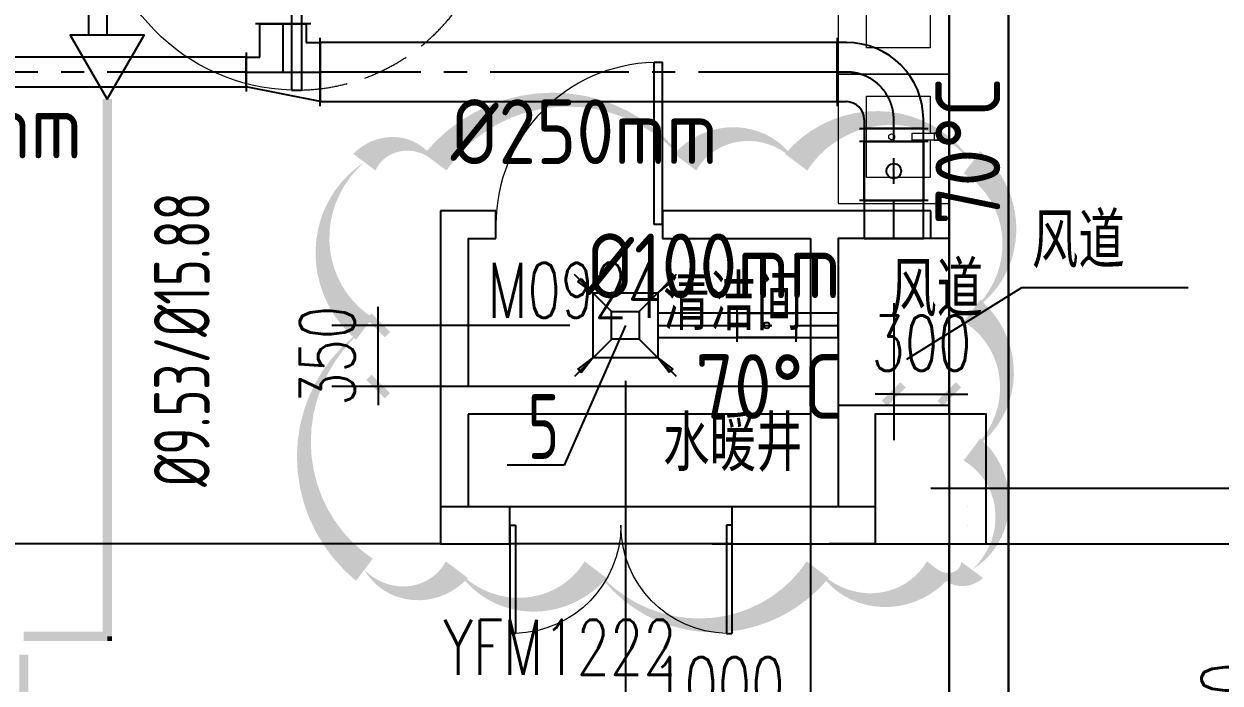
# Model space of a CAD drawing. Extents: x 1738143 to 1822243, y -608375 to -303375.
# Drawn here: x 1800831 to 1807295, y -445596 to -442033 of the extents above; entities that cross this region are included whole.
import ezdxf

# ---------------------------------------------------------------- set-up
doc = ezdxf.new("R2010")
doc.units = 0
doc.header["$LTSCALE"] = 1000
doc.header["$MEASUREMENT"] = 0
doc.linetypes.add('CENTER2', pattern=[1.125, 0.75, -0.125, 0.125, -0.125])
doc.linetypes.add('DASH', pattern=[0.35, 0.25, -0.1])
doc.layers.add('A-FLOR-IDEN', color=7, linetype='Continuous', lineweight=20)
doc.layers.add('A-LVTRY', color=145, linetype='Continuous', lineweight=20)
for name, color, linetype in [('AXIS', 3, 'Continuous'), ('COLUMN', 9, 'Continuous'), ('DUCT-排风中心线', 5, 'CENTER2'), ('DUCT-排风标注', 3, 'Continuous'), ('DUCT-排风法兰', 2, 'Continuous'), ('DUCT-排风管', 31, 'Continuous'), ('DUCT-排风管端线', 2, 'Continuous'), ('DUCT-排风阀门', 7, 'Continuous'), ('DUCT-排风风口', 7, 'Continuous'), ('DUCT-送风中心线', 5, 'CENTER2'), ('DUCT-送风标注', 3, 'Continuous'), ('DUCT-送风法兰', 2, 'Continuous'), ('DUCT-送风管', 4, 'Continuous'), ('DUCT-送风管端线', 2, 'Continuous'), ('DUCT-送风阀门', 7, 'Continuous'), ('TH_DIM', 3, 'Continuous'), ('TH_TEXT', 7, 'Continuous'), ('VRV-PIPE', 1, 'Continuous'), ('VRV-配件', 1, 'Continuous'), ('WALL', 9, 'Continuous'), ('WINDOW', 4, 'Continuous'), ('WINDOW_TEXT', 7, 'Continuous'), ('采暖', 7, 'Continuous')]:
    doc.layers.add(name, color=color, linetype=linetype)
doc.layers.add('DIM_MODI', color=6, linetype='Continuous', plot=False)
doc.styles.add('_TCH_DIM_T3', font='SIMPLEX', dxfattribs={"width": 0.705882, "bigfont": 'GBCBIG'})
doc.styles.add('_TCH_WINDOW', font='SIMPLEX', dxfattribs={"height": 3.5, "bigfont": 'GBCBIG'})
doc.styles.add('ROS', font='simhei.ttf', dxfattribs={"width": 0.7})
doc.styles.get("Standard").update_dxf_attribs({"font": 'gbenor.shx', "bigfont": 'gbcbig.shx'})
doc.styles.add('TSSD_Rein', font='Tssdeng.shx', dxfattribs={"width": 0.7, "bigfont": 'hztxt.shx'})
doc.dimstyles.new('_TCH_ARCH&&100', dxfattribs={"dimtxt": 297.5, "dimasz": 100, "dimexe": 250, "dimexo": 300, "dimgap": 126.25, "dimtad": 1, "dimdec": 0, "dimzin": 0, "dimdsep": 46, "dimtxsty": '_TCH_DIM_T3', "dimblk": 'ARCHTICK', "dimcen": 0.09, "dimclrt": 7, "dimazin": 2, "dimtfac": 1, "dimtdec": 0, "dimtix": 1, "dimtmove": 2, "dimatfit": 3, "dimfxl": 30, "dimtolj": 1, "dimtzin": 0, "dimarcsym": 0})

# ---------------------------------------------------------------- blocks, each defined once
blk = doc.blocks.new('A$C549865D3')
at = {"layer": 'A-LVTRY'}
for points in [[(251.5, 500), (251.5, 458), (298.5, 458), (298.5, 500)], [(298.5, 500), (298.5, 309.5), (251.5, 309.5), (251.5, 500)]]:
    blk.add_lwpolyline(points, close=True, dxfattribs=at)
blk.add_lwpolyline([(298.5, 430), (550, 430), (550, 0), (0, 0), (0, 430), (251.5, 430)], dxfattribs=at)
blk.add_circle((275, 170), 20, dxfattribs=at)
blk = doc.blocks.new('2313414')
at = {"layer": 'A-LVTRY'}
blk.add_lwpolyline([(1698293.5, -109163), (1698293.5, -108463), (1698893.5, -108463), (1698893.5, -109163)], close=True, dxfattribs=at)
at = {"layer": 'A-LVTRY', "xscale": -0.8, "yscale": 0.8, "zscale": 0.8, "rotation": 90}
blk.add_blockref('A$C549865D3', (1698741, -108582.2), dxfattribs=at)
blk = doc.blocks.new('_FZHK')
blk.add_lwpolyline([(-0.5, -0.5), (0.5, -0.5), (0.5, 0.5), (-0.5, 0.5)], close=True)
blk = doc.blocks.new('$DorLib2D$00000002')
for p, q in [((-0.5, 0), (-0.5, 0.4875)), ((-0.475, 0.4875), (-0.5, 0.4875)), ((-0.475, 0), (-0.475, 0.4875)), ((0.475, 0), (0.475, 0.4875)), ((0.475, 0.4875), (0.5, 0.4875)), ((0.5, 0), (0.5, 0.4875)), ((-0.5, 0), (-0.475, 0)), ((0.5, 0), (0.475, 0))]:
    blk.add_line(p, q)
at = {"lineweight": 13}
for centre, start, end in [((-0.4875, 0), 0, 88.5307), ((0.4875, 0), 91.4693, 180)]:
    blk.add_arc(centre, 0.4875, start, end, dxfattribs=at)
blk = doc.blocks.new('$DorLib2D$00000001')
for p, q in [((0.45, 0.975), (0.5, 0.975)), ((0.45, 0), (0.45, 0.975)), ((0.5, 0), (0.5, 0.975)), ((0.5, 0), (0.45, 0))]:
    blk.add_line(p, q)
at = {"lineweight": 13}
blk.add_arc((0.475, 0), 0.975, 91.46928, 180, dxfattribs=at)
blk = doc.blocks.new('A$C5D18424C')
blk.add_line((13050, 19060), (10750, 19060))
blk.add_lwpolyline([(15800, 20710), (15200, 20710), (15200, 19810), (15800, 19810)], close=True)
blk.add_lwpolyline([(15570.9, 20057), (16192.4, 20445.7), (17091.2, 20445.7)])
at = {"linetype": 'DASH', "lineweight": 13}
blk.add_arc((12272.5, 22584.7), 1072.5, 271.46928, 356.00891, dxfattribs=at)
at = {"layer": 'AXIS'}
blk.add_line((15700, 19360), (19700, 19360), dxfattribs=at)
at = {"layer": 'WALL'}
for p, q in [((16120, 19360), (16120, 27780)), ((15800, 19760), (15800, 27160)), ((13350, 20860), (13050, 20860)), ((13050, 20860), (13050, 19860)), ((13350, 20710), (13350, 20860)), ((15150, 20860), (14250, 20860)), ((14250, 20860), (14250, 20710)), ((15700, 20860), (15150, 20860)), ((15700, 20710), (15700, 20860)), ((13200, 20710), (13350, 20710)), ((13200, 20710), (13200, 19910)), ((14250, 20710), (15050, 20710)), ((15050, 20710), (15050, 19910)), ((15700, 20710), (15200, 20710)), ((15200, 20710), (15200, 19860)), ((15050, 19910), (13200, 19910)), ((13050, 19860), (13050, 19260)), ((15200, 19860), (15200, 19260)), ((13200, 19760), (13200, 19260)), ((15050, 19760), (13200, 19760)), ((15050, 19760), (15050, 19260)), ((15900, 19360), (15900, 19360)), ((16120, 11360), (16120, 19360)), ((13425.3, 19260), (13050, 19260)), ((13050, 19260), (13050, 19060)), ((13425.3, 19060), (13425.3, 19260)), ((15150, 19260), (14625.3, 19260)), ((14625.3, 19260), (14625.3, 19060)), ((15400, 19260), (15150, 19260)), ((15900, 19260), (15900, 19260)), ((15900, 19160), (15900, 19160)), ((13050, 19060), (13425.3, 19060)), ((14625.3, 19060), (15150, 19060)), ((15400, 19060), (15150, 19060)), ((15800, 11710), (15800, 19060))]:
    blk.add_line(p, q, dxfattribs=at)
at = {"layer": 'WINDOW'}
for p, q in [((14625.3, 19260), (13425.3, 19260)), ((14625.3, 19060), (13425.3, 19060))]:
    blk.add_line(p, q, dxfattribs=at)
at = {"layer": 'A-LVTRY', "xscale": -1}
for p in [(1714093.5, 130762.2), (1714093.5, 130062.2)]:
    blk.add_blockref('2313414', p, dxfattribs=at)
at = {"layer": 'COLUMN', "xscale": 699.9999999129213, "yscale": 600, "zscale": 600, "rotation": 90}
blk.add_blockref('_FZHK', (15700, 19410), dxfattribs=at)
at = {"layer": 'WINDOW'}
ref = blk.add_blockref('$DorLib2D$00000001', (11750, 22585), dxfattribs=dict(at, xscale=-1100, yscale=1100, zscale=-1100, rotation=180.0000000000028))
ref.add_attrib('A', 'M1124', (11295, 22791.2), dxfattribs={"layer": 'WINDOW_TEXT', "height": 297.5, "style": '_TCH_WINDOW', "width": 0.705882})
ref = blk.add_blockref('$DorLib2D$00000001', (13800, 20785), dxfattribs=dict(at, xscale=-900, yscale=-900, zscale=-900, rotation=179.9999999999935))
ref.add_attrib('A', 'M0924', (13305, 20281.4), dxfattribs={"layer": 'WINDOW_TEXT', "height": 297.5, "rotation": 360, "style": '_TCH_WINDOW', "width": 0.705882})
ref = blk.add_blockref('$DorLib2D$00000002', (14025.3, 19160), dxfattribs=dict(at, xscale=-1200, yscale=1200, zscale=-1200, rotation=180))
ref.add_attrib('A', 'YFM1222', (13065.8, 18351.6), dxfattribs={"layer": 'WINDOW_TEXT', "height": 297.5, "style": '_TCH_WINDOW', "width": 0.705882})
at = {"layer": 'A-FLOR-IDEN', "style": 'ROS', "width": 0.7}
for s, p in [('风道', (16246.5, 20578.4)), ('风道', (15480.3, 20315.1)), ('清洁间', (14253.6, 20243.2)), ('水暖井', (14253.6, 19481.6))]:
    blk.add_text(s, height=262.87, dxfattribs=at).set_placement(p)
blk = doc.blocks.new('_ArchTick')
at = {"color": 0, "linetype": 'ByBlock', "const_width": 0.4}
blk.add_lwpolyline([(-0.5, -0.5), (0.5, 0.5)], dxfattribs=at)
blk = doc.blocks.new('*D769')
at = {"layer": 'Defpoints', "color": 0, "transparency": 16777216}
for p in [(1804081.5, -443662.6), (1805081.5, -443662.6), (1805081.4, -445879.6)]:
    blk.add_point(p, dxfattribs=at)
at = {"layer": 'TH_DIM', "color": 0, "lineweight": -2, "transparency": 16777216}
for p, q in [((1804081.5, -443962.6), (1804081.4, -446129.5)), ((1805081.5, -443962.6), (1805081.4, -446129.6)), ((1804081.4, -445879.5), (1805081.4, -445879.6))]:
    blk.add_line(p, q, dxfattribs=at)
at = {"layer": 'TH_DIM', "color": 0, "lineweight": -2, "transparency": 16777216, "xscale": 100, "yscale": 100, "zscale": 100}
for p, rotation in [((1804081.4, -445879.5), 179.9960906443046), ((1805081.4, -445879.6), 359.9960906443047)]:
    blk.add_blockref('_ArchTick', p, dxfattribs=dict(at, rotation=rotation))
at = {"layer": 'TH_DIM', "color": 7, "transparency": 16777216, "insert": (1804581.4, -445604.6), "char_height": 297.5, "attachment_point": 5, "rotation": 359.99609, "style": '_TCH_DIM_T3'}
blk.add_mtext('\\A1;1000', dxfattribs=at)
blk = doc.blocks.new('*D770')
at = {"layer": 'Defpoints', "color": 0, "transparency": 16777216}
for p in [(1802745.3, -443662.6), (1804081.5, -443662.6), (1804081.5, -443993.3)]:
    blk.add_point(p, dxfattribs=at)
at = {"layer": 'TH_DIM', "color": 0, "lineweight": -2, "transparency": 16777216}
for p, q in [((1802745.3, -443662.6), (1802745.3, -443562.6)), ((1803781.5, -443662.6), (1802495.3, -443662.6)), ((1802745.3, -443993.3), (1802745.3, -443662.6)), ((1803781.5, -443993.3), (1802495.3, -443993.3)), ((1802745.3, -443993.3), (1802745.3, -444093.3))]:
    blk.add_line(p, q, dxfattribs=at)
at = {"layer": 'TH_DIM', "color": 0, "lineweight": -2, "transparency": 16777216, "xscale": 100, "yscale": 100, "zscale": 100}
for p, rotation in [((1802745.3, -443662.6), 270), ((1802745.3, -443993.3), 90)]:
    blk.add_blockref('_ArchTick', p, dxfattribs=dict(at, rotation=rotation))
at = {"layer": 'TH_DIM', "color": 7, "transparency": 16777216, "insert": (1802470.3, -443827.9), "char_height": 297.5, "attachment_point": 5, "rotation": 90, "style": '_TCH_DIM_T3'}
blk.add_mtext('\\A1;350', dxfattribs=at)
blk = doc.blocks.new('*D807')
at = {"layer": 'Defpoints', "color": 0, "transparency": 16777216}
for p in [(1804249.3, -444843.3), (1807618.7, -444843.3), (1804249.3, -446843.3)]:
    blk.add_point(p, dxfattribs=at)
at = {"layer": 'TH_DIM', "color": 0, "lineweight": -2, "transparency": 16777216}
for p, q in [((1804549.3, -444843.3), (1807868.7, -444843.3)), ((1807618.7, -446843.3), (1807618.7, -444843.3)), ((1804549.3, -446843.3), (1807868.7, -446843.3))]:
    blk.add_line(p, q, dxfattribs=at)
at = {"layer": 'TH_DIM', "color": 0, "lineweight": -2, "transparency": 16777216, "xscale": 100, "yscale": 100, "zscale": 100}
for p, rotation in [((1807618.7, -444843.3), 90), ((1807618.7, -446843.3), 270)]:
    blk.add_blockref('_ArchTick', p, dxfattribs=dict(at, rotation=rotation))
at = {"layer": 'TH_DIM', "color": 7, "transparency": 16777216, "insert": (1807343.7, -445843.3), "char_height": 297.5, "attachment_point": 5, "rotation": 90, "style": '_TCH_DIM_T3'}
blk.add_mtext('\\A1;2000', dxfattribs=at)
blk = doc.blocks.new('*D834')
at = {"layer": 'Defpoints', "color": 0, "transparency": 16777216}
for p in [(1805531.5, -443243.3), (1805831.5, -443243.3), (1805831.5, -444033.9)]:
    blk.add_point(p, dxfattribs=at)
at = {"layer": 'TH_DIM', "color": 0, "lineweight": -2, "transparency": 16777216}
for p, q in [((1805531.5, -443543.3), (1805531.5, -444283.9)), ((1805831.5, -443543.3), (1805831.5, -444283.9)), ((1805531.5, -444033.9), (1805431.5, -444033.9)), ((1805531.5, -444033.9), (1805831.5, -444033.9)), ((1805831.5, -444033.9), (1805931.5, -444033.9))]:
    blk.add_line(p, q, dxfattribs=at)
at = {"layer": 'TH_DIM', "color": 0, "lineweight": -2, "transparency": 16777216, "xscale": 100, "yscale": 100, "zscale": 100}
blk.add_blockref('_ArchTick', (1805531.5, -444033.9), dxfattribs=at)
at = {"layer": 'TH_DIM', "color": 0, "lineweight": -2, "transparency": 16777216, "xscale": 100, "yscale": 100, "zscale": 100, "rotation": 180}
blk.add_blockref('_ArchTick', (1805831.5, -444033.9), dxfattribs=at)
at = {"layer": 'TH_DIM', "color": 7, "transparency": 16777216, "insert": (1805681.5, -443758.9), "char_height": 297.5, "attachment_point": 5, "style": '_TCH_DIM_T3'}
blk.add_mtext('\\A1;300', dxfattribs=at)
blk = doc.blocks.new('*D835')
at = {"layer": 'Defpoints', "color": 0, "transparency": 16777216}
for p in [(1799973, -441243.3), (1800903.9, -441243.3), (1800903.9, -442293.3)]:
    blk.add_point(p, dxfattribs=at)
at = {"layer": 'TH_DIM', "color": 0, "lineweight": -2, "transparency": 16777216}
for p, q in [((1800603.9, -441243.3), (1799723, -441243.3)), ((1799973, -442293.3), (1799973, -441243.3)), ((1800603.9, -442293.3), (1799723, -442293.3))]:
    blk.add_line(p, q, dxfattribs=at)
at = {"layer": 'TH_DIM', "color": 0, "lineweight": -2, "transparency": 16777216, "xscale": 100, "yscale": 100, "zscale": 100}
for p, rotation in [((1799973, -441243.3), 90), ((1799973, -442293.3), 270)]:
    blk.add_blockref('_ArchTick', p, dxfattribs=dict(at, rotation=rotation))
at = {"layer": 'TH_DIM', "color": 7, "transparency": 16777216, "insert": (1799698, -441768.3), "char_height": 297.5, "attachment_point": 5, "rotation": 90, "style": '_TCH_DIM_T3'}
blk.add_mtext('\\A1;1050', dxfattribs=at)
blk = doc.blocks.new('00000593Cent')
at = {"lineweight": -2}
blk.add_line((-218.75, 0), (218.75, 0), dxfattribs=at)
at = {"color": 0, "linetype": 'ByBlock', "lineweight": -2}
blk.add_circle((0, 0), 125, dxfattribs=at)
blk = doc.blocks.new('00000593Body')
at = {"color": 0, "linetype": 'ByBlock', "lineweight": -2}
for p, q in [((250, 500), (-250, 500)), ((-250, -500), (-250, 500)), ((250, -500), (250, 500)), ((-250, -500), (250, -500))]:
    blk.add_line(p, q, dxfattribs=at)
blk = doc.blocks.new('$风口$00000069')
h = blk.add_hatch(color=256)
h.paths.add_polyline_path([(-178, 177.7), (-248, 243.5), (-236, 252)])
h.paths.add_polyline_path([(-175.2, 175), (-258, 236.4), (-248, 243.5)])
for points in [[(-257.9, 236.4), (-258, 236.4), (-245, 248), (-243.5, 246.6)], [(-248, 243.4), (-249, 244.4), (-237.9, 254.3), (-236.1, 251.9)], [(245.5, 245.4), (246.5, 246.4), (235.1, 255.9), (233.3, 253.4)], [(255.6, 238.7), (255.7, 238.7), (246.5, 246.4), (245.5, 245.4)], [(-245.5, -246.6), (-246.5, -247.7), (-256.1, -236.3), (-253.7, -234.6)], [(-238.7, -256.7), (-238.7, -256.8), (-246.5, -247.7), (-245.5, -246.6)], [(246.7, -243.5), (247.8, -244.5), (236.6, -254.3), (234.8, -251.9)], [(256.6, -236.6), (256.8, -236.6), (247.8, -244.5), (246.7, -243.5)]]:
    blk.add_hatch(color=256).paths.add_polyline_path(points)
h = blk.add_hatch(color=256)
h.paths.add_polyline_path([(177.6, 177.4), (245.5, 245.4), (233.2, 253.5)])
h.paths.add_polyline_path([(174.9, 174.7), (255.7, 238.6), (245.5, 245.4)])
h = blk.add_hatch(color=256)
h.paths.add_polyline_path([(-178.2, -178.2), (-245.5, -246.6), (-253.8, -234.5)])
h.paths.add_polyline_path([(-175.5, -175.4), (-238.7, -256.8), (-245.5, -246.6)])
h = blk.add_hatch(color=256)
h.paths.add_polyline_path([(177.2, -177.3), (246.7, -243.6), (234.7, -252)])
h.paths.add_polyline_path([(174.4, -174.7), (256.7, -236.5), (246.7, -243.6)])
for p, q in [((-75.1, 74.9), (-275.1, 274.9)), ((74.9, 74.9), (276, 276)), ((-258, 236.4), (-237.3, 254.8)), ((-258, 236.4), (-236, 252)), ((-175.8, 175.4), (-258, 236.4)), ((-258, 236.4), (-249.6, 235.8)), ((-236, 252), (-177.7, 177.2)), ((175.4, 175.1), (255.7, 238.6)), ((235, 255.8), (232.8, 252.7)), ((255.7, 238.6), (233.2, 253.5)), ((255.7, 238.7), (234.5, 256.4)), ((234.5, 256.4), (235, 255.8)), ((255.7, 238.7), (247.3, 237.8)), ((-175.1, -175.1), (-175.1, 174.9)), ((-175.1, 174.9), (174.9, 174.9)), ((174.9, 174.9), (174.9, -175.1)), ((-75.1, -75.1), (-75.1, 74.9)), ((-75.1, 74.9), (74.9, 74.9)), ((74.9, 74.9), (74.9, -75.1)), ((-76, -76), (-276, -276)), ((74.9, -75.1), (-75.1, -75.1)), ((74.9, -75.1), (274.9, -275.1)), ((-253.8, -234.5), (-177.7, -177.8)), ((-175.9, -176), (-238.7, -256.8)), ((174.9, -175.1), (-175.1, -175.1)), ((174.9, -175.1), (256.7, -236.5)), ((234.7, -252), (176.8, -176.9)), ((-256.6, -235.7), (-256.1, -236.3)), ((-238.7, -256.8), (-256.6, -235.7)), ((-256.1, -236.3), (-253, -234.1)), ((-238.7, -256.8), (-253.8, -234.5)), ((-238.7, -256.8), (-237.9, -248.4)), ((236.5, -254.3), (234.3, -251.2)), ((256.7, -236.5), (234.7, -252)), ((256.8, -236.6), (236, -254.8)), ((236, -254.8), (236.5, -254.3)), ((256.8, -236.6), (248.3, -235.9))]:
    blk.add_line(p, q)

msp = doc.modelspace()

# ---------------------------------------------------------------- hatches: boundary and pattern name
at = {"layer": 'VRV-PIPE', "linetype": 'Continuous'}
for points in [[(1801281.5, -445343.3), (1801306.5, -445343.3), (1801306.5, -445368.3)], [(1801281.5, -445343.3), (1801281.5, -445368.3), (1801306.5, -445368.3)]]:
    msp.add_hatch(color=256, dxfattribs=at).paths.add_polyline_path(points)

# ---------------------------------------------------------------- linework, layer by layer
for p, q in [((1804081.5, -443662.6, 2600), (1803750.2, -444419.1, 3200.2)), ((1803750.2, -444419.1, 3200.2), (1803442.9, -444419.1, 3200.2))]:
    msp.add_line(p, q)
for points in [[(1749111.5, -438873.3), (1765311.5, -438873.3), (1765311.5, -436123.3), (1765511.5, -436023.3), (1805951.5, -436023.3), (1806151.5, -436123.3), (1806151.5, -460963.3), (1805951.5, -461263.3), (1790351.5, -461263.3), (1790351.5, -467163.3), (1749111.5, -467163.3), (1749111.5, -438873.3)], [(1749431.5, -439193.3), (1765631.5, -439193.3), (1765631.5, -436743.3), (1765993.2, -436443.3), (1805531.5, -436443.3), (1805831.5, -436743.3), (1805831.5, -460143.3), (1805431.5, -460643.3), (1790031.5, -460643.3), (1790031.5, -466343.3), (1789531.5, -466843.3), (1749431.5, -466843.3), (1749431.5, -439193.3)]]:
    msp.add_lwpolyline(points)
at = {"layer": 'DIM_MODI'}
msp.add_lwpolyline([(1802670.5, -442780.7, 0, 150, 0.5), (1802670.5, -443680.7, 0, 150, 0.5), (1802670.5, -444983.8, 0, 150, 0.5), (1803170.5, -444983.8, 0, 150, 0.5), (1803920.5, -444983.8, 0, 150, 0.5), (1805120.5, -444983.8, 0, 150, 0.5), (1805770.5, -444983.8, 0, 150, 0.5), (1805954.1, -444983.8, 0, 150, 0.5), (1805954.1, -444333.8, 0, 150, 0.5), (1805954.1, -443583.8, 0, 150, 0.5), (1805954.1, -442780.7, 0, 150, 0.5), (1805004.1, -442780.7, 0, 150, 0.5), (1804404.1, -442780.7, 0, 150, 0.5), (1803054.1, -442780.7, 0, 150, 0.5)], format="xyseb", close=True, dxfattribs=at)
at = {"layer": 'DUCT-排风中心线'}
for p, q in [((1804256.5, -443662.6), (1804684.4, -443662.6)), ((1805004.8, -443662.6), (1805231.5, -443662.6))]:
    msp.add_line(p, q, dxfattribs=at)
at = {"layer": 'DUCT-排风法兰'}
for p, q in [((1804684.5, -443752.6), (1804684.5, -443572.6)), ((1805004.7, -443752.6), (1805004.7, -443572.6))]:
    msp.add_line(p, q, dxfattribs=at)
at = {"layer": 'DUCT-排风管'}
for p, q in [((1804684.4, -443597.6), (1804256.5, -443597.6)), ((1804256.5, -443597.6), (1804256.5, -443727.6)), ((1804684.6, -443597.6), (1805004.6, -443597.6)), ((1805231.5, -443597.6), (1805004.8, -443597.6)), ((1805231.5, -443727.6), (1805231.5, -443597.6)), ((1804256.5, -443727.6), (1804684.4, -443727.6)), ((1805004.6, -443727.6), (1804684.6, -443727.6)), ((1805004.8, -443727.6), (1805231.5, -443727.6))]:
    msp.add_line(p, q, dxfattribs=at)
at = {"layer": 'DUCT-排风管端线'}
for p, q in [((1804684.4, -443727.6), (1804684.4, -443597.6)), ((1804684.6, -443597.6), (1804684.6, -443727.6)), ((1805004.6, -443597.6), (1805004.6, -443727.6)), ((1805004.8, -443597.6), (1805004.8, -443727.6))]:
    msp.add_line(p, q, dxfattribs=at)
at = {"layer": 'DUCT-送风中心线'}
for p, q in [((1802231.5, -442293.3), (1802231.5, -442033.3)), ((1802031.3, -442293.3), (1798709.7, -442293.3)), ((1802031.5, -442293.3), (1802231.5, -442293.3)), ((1802231.5, -442293.3), (1802431.5, -442293.3)), ((1805225.3, -442293.3), (1802431.7, -442293.3)), ((1805275.5, -442293.3), (1805225.5, -442293.3)), ((1805531.5, -442599.3), (1805531.5, -442549.3)), ((1805531.5, -442668.2), (1805531.5, -442599.5)), ((1805531.5, -443193.3), (1805531.5, -442988.6))]:
    msp.add_line(p, q, dxfattribs=at)
msp.add_arc((1805275.5, -442549.3), 256, 0, 90, dxfattribs=at)
at = {"layer": 'DUCT-送风法兰'}
for p, q in [((1802381.5, -442033.2), (1802081.5, -442033.2)), ((1802431.6, -442478.3), (1802431.6, -442108.3)), ((1805225.4, -442108.3), (1805225.4, -442478.3)), ((1802031.4, -442188.3), (1802031.4, -442398.3)), ((1805716.5, -442599.4), (1805346.5, -442599.4)), ((1805716.5, -442668.3), (1805346.5, -442668.3)), ((1805716.5, -442988.5), (1805346.5, -442988.5))]:
    msp.add_line(p, q, dxfattribs=at)
at = {"layer": 'DUCT-送风管'}
for p, q in [((1802106.5, -442213.3), (1802106.5, -442033.3)), ((1802356.5, -442033.3), (1802356.5, -442133.3)), ((1802356.5, -442133.3), (1802431.5, -442133.3)), ((1805225.3, -442133.3), (1802431.7, -442133.3)), ((1805275.5, -442133.3), (1805225.5, -442133.3)), ((1802031.3, -442213.3), (1798709.7, -442213.3)), ((1802031.5, -442213.3), (1802106.5, -442213.3)), ((1798709.7, -442373.3), (1802031.3, -442373.3)), ((1802431.5, -442453.3), (1802031.5, -442373.3)), ((1802431.7, -442453.3), (1805225.3, -442453.3)), ((1805225.5, -442453.3), (1805275.5, -442453.3)), ((1805371.5, -442549.3), (1805371.5, -442599.3)), ((1805691.5, -442599.3), (1805691.5, -442549.3)), ((1805371.5, -442599.5), (1805371.5, -442668.2)), ((1805691.5, -442668.2), (1805691.5, -442599.5)), ((1805371.5, -442988.4), (1805371.5, -442668.4)), ((1805691.5, -442668.4), (1805691.5, -442988.4)), ((1805371.5, -442988.6), (1805371.5, -443193.3)), ((1805691.5, -443193.3), (1805691.5, -442988.6)), ((1805371.5, -443193.3), (1805691.5, -443193.3))]:
    msp.add_line(p, q, dxfattribs=at)
for radius in [416, 96]:
    msp.add_arc((1805275.5, -442549.3), radius, 0, 90, dxfattribs=at)
at = {"layer": 'DUCT-送风管端线'}
for p, q in [((1802106.5, -442033.3), (1802356.5, -442033.3)), ((1802431.5, -442133.3), (1802431.5, -442453.3)), ((1802431.7, -442133.3), (1802431.7, -442453.3)), ((1805225.3, -442453.3), (1805225.3, -442133.3)), ((1805225.5, -442133.3), (1805225.5, -442453.3)), ((1802031.3, -442373.3), (1802031.3, -442213.3)), ((1802031.5, -442373.3), (1802031.5, -442213.3)), ((1805691.5, -442599.3), (1805371.5, -442599.3)), ((1805691.5, -442599.5), (1805371.5, -442599.5)), ((1805371.5, -442668.2), (1805691.5, -442668.2)), ((1805371.5, -442668.4), (1805691.5, -442668.4)), ((1805371.5, -442988.4), (1805691.5, -442988.4)), ((1805691.5, -442988.6), (1805371.5, -442988.6))]:
    msp.add_line(p, q, dxfattribs=at)
at = {"layer": 'VRV-PIPE', "linetype": 'Continuous', "const_width": 50}
for points in [[(1801281.5, -445343.3), (1801281.5, -442439.7)], [(1800830.2, -445343.3), (1801281.5, -445343.3)], [(1800830.2, -446258.3), (1800830.2, -445443.3)]]:
    msp.add_lwpolyline(points, dxfattribs=at)
at = {"layer": 'VRV-配件'}
for p, q in [((1801181.5, -442093.3), (1801181.5, -441893.3)), ((1801281.5, -442093.3), (1801281.5, -441893.3))]:
    msp.add_line(p, q, dxfattribs=at)
at = {"layer": 'VRV-配件', "elevation": 2500}
msp.add_lwpolyline([(1801281.5, -442439.7), (1801481.5, -442093.3), (1801081.5, -442093.3)], close=True, dxfattribs=at)

# ---------------------------------------------------------------- block references
msp.add_blockref('A$C5D18424C', (1790031.5, -463903.3))
at = {"layer": 'DUCT-排风阀门', "yscale": 0.13}
for name, xscale in [('00000593Body', 0.64), ('00000593Cent', 0.13)]:
    msp.add_blockref(name, (1804844.6, -443662.6, 2875), dxfattribs=dict(at, xscale=xscale))
at = {"layer": 'DUCT-排风风口'}
msp.add_blockref('$风口$00000069', (1804081.5, -443662.6, 2600), dxfattribs=at)
at = {"layer": 'DUCT-送风阀门', "yscale": 0.32, "rotation": 89.99999999999999}
for name, xscale in [('00000593Body', 0.64), ('00000593Cent', 0.32)]:
    msp.add_blockref(name, (1805531.5, -442828.4, 2875), dxfattribs=dict(at, xscale=xscale))

# ---------------------------------------------------------------- texts
at = {"layer": 'DUCT-排风标注'}
for s, p in [('%%C150mm', (1799756.8, -442760.7, 375)), ('%%C100mm', (1803869.3, -443516.4, 2875))]:
    msp.add_text(s, height=350, dxfattribs=at).set_placement(p)
at = {"layer": 'DUCT-排风阀门'}
msp.add_text('70%%dC', height=350, dxfattribs=at).set_placement((1804458.7, -444168.3, 2875))
at = {"layer": 'DUCT-送风标注'}
msp.add_text('%%C250mm', height=350, dxfattribs=at).set_placement((1803137.2, -442790.9, -2875))
at = {"layer": 'DUCT-送风阀门'}
msp.add_text('70%%dC', height=350, rotation=90, dxfattribs=at).set_placement((1806106.6, -443120.6, 2875))
at = {"layer": 'TH_TEXT', "style": 'TSSD_Rein', "width": 0.7}
msp.add_text('5', height=350, dxfattribs=at).set_placement((1803553.4, -444384.6, 3200.2))
at = {"layer": '采暖', "insert": (1801834.6, -444535.9), "char_height": 300, "width": 28472.73, "attachment_point": 7, "rotation": 90, "line_spacing_factor": 0.96, "style": 'TSSD_Rein'}
msp.add_mtext('{\\Ftssdeng,tssdchn|c134;%%C9.53/%%C15.88}', dxfattribs=at)

# ---------------------------------------------------------------- dimensions: what is measured, and where the dimension line sits
at = {"layer": 'TH_DIM'}
for p1, p2, distance, picture, middle in [((1800903.9, -442293.3), (1800903.9, -441243.3), 930.9, '*D835', (1799698, -441768.3)), ((1805531.5, -443243.3), (1805831.5, -443243.3), -790.6, '*D834', (1805681.5, -443758.9)), ((1804081.5, -443662.6), (1805081.5, -443662.6), -2216.9, '*D769', (1804581.4, -445604.6)), ((1804249.3, -446843.3), (1804249.3, -444843.3), -3369.4, '*D807', (1807343.7, -445843.3))]:
    dim = msp.add_aligned_dim(p1=p1, p2=p2, distance=distance, dimstyle='_TCH_ARCH&&100', dxfattribs=at)
    dim.commit()
    dim.dimension.update_dxf_attribs({"geometry": picture, "text_midpoint": middle})
dim = msp.add_aligned_dim(p1=(1804081.5, -443993.3), p2=(1804081.5, -443662.6), distance=1336.2, text='350', dimstyle='_TCH_ARCH&&100', dxfattribs=at)
dim.commit()
dim.dimension.update_dxf_attribs({"geometry": '*D770', "text_midpoint": (1802470.3, -443827.9)})

doc.saveas('drawing.dxf')
